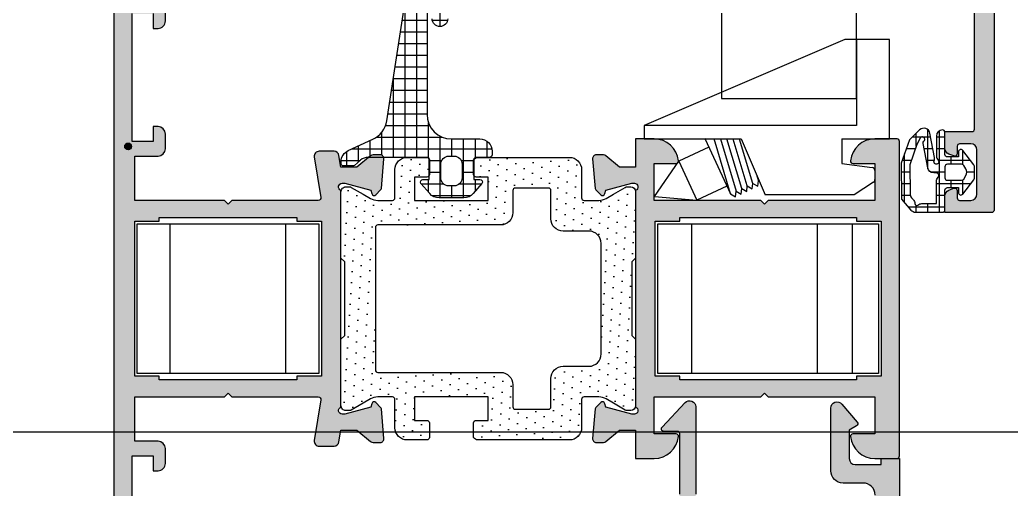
# Model space of a CAD drawing. Header units: inches. Extents: x 21 to 38546, y 13 to 15001.
# Drawn here: x 3337.73 to 3345.81, y 1371.62 to 1375.44 of the extents above; entities that cross this region are included whole.
import ezdxf

# ---------------------------------------------------------------- set-up
doc = ezdxf.new("R2010")
doc.units = ezdxf.units.IN
doc.header["$MEASUREMENT"] = 0
doc.set_wipeout_variables(frame=1)
for name, color, linetype, lineweight in [('Z_MİM_-KM-GLAZ', 8, 'Continuous', 25), ('Z_MİM_-KM-GLAZ-IDEN', 8, 'Continuous', 25), ('Z_MİM_aksesuar_k', 8, 'Continuous', 25), ('Z_MİM_fitiller_k', 8, 'Continuous', 25), ('Z_MİM_hatch_k', 8, 'Continuous', 25), ('Z_MİM_PROFIL', 8, 'Continuous', 25), ('Z_MİM_yazı_numara_k', 8, 'Continuous', 25)]:
    doc.layers.add(name, color=color, linetype=linetype, lineweight=lineweight)

# ---------------------------------------------------------------- blocks, each defined once
blk = doc.blocks.new('*U147')
blk.add_wipeout([(159.9999999999272, 5.000000000788674), (160.0000000001746, -36.50000000109577), (-5.820766091346741e-11, -36.500000001575984), (2.3283064365386963e-10, 5.000000000788674)])
at = {"layer": 'Z_MİM_fitiller_k'}
h = blk.add_hatch(dxfattribs=at)
h.set_pattern_fill('NET', color=256, scale=0.03, angle=-1.27e-14, style=0)
h.set_pattern_definition([(180, (113.319972989324, -112.988790811365), (0, 0.09525), []), (90, (113.319972989324, -112.988790811365), (0.09525, 0), [])])
h.paths.add_polyline_path([(76.26180241584079, -10.80798833752202, -0.9384669523126753), (76.28656220644478, -10.49560838893672), (76.63436021868837, -10.49560838893672, -1), (76.63436021868837, -10.62335605663398), (76.44442334499908, -10.64331922647694), (76.26928436370798, -10.62491137779002, 1.054490106068967), (76.26275807145285, -10.68436754134168), (76.44493617907864, -10.6654572355576, -0.0255410033868164), (76.46532903764164, -10.66441484741086), (77.4126516864053, -10.66441484741086, 0.4142135623730863), (77.6126516864053, -10.46441484741086), (77.6126516864053, -10.23460641512798, -0.4142135623728286), (77.7126516864053, -10.13460641512797), (77.74265168640994, -10.13460641512797, -0.4142135623746352), (77.76265168642857, -10.15460641512332), (77.76265168642857, -10.26460641510935, 0.3924137701569417), (77.78115312285954, -10.28455019379186, 0.0100572451269826), (77.7826516864239, -10.28560838871786), (77.90265168641926, -10.28560838871786, 0.0796367909168971), (77.90890268572836, -10.28460641512798), (77.94265168640995, -10.28460641512798), (77.94265168640995, -10.23355094194563, -0.6128139289239697), (77.97440800975309, -10.21737105129438), (78.05759794410552, -10.28842471637914, -0.219401871965335), (78.09265168640995, -10.36446407209301), (78.09265168640995, -10.56675270535203, -0.2194018750870747), (78.05759794319745, -10.64279206181096), (77.97440802388591, -10.71384571234381, -0.612813920725722), (77.94265170093858, -10.69766582138987), (77.94265170093858, -10.64661044511163), (77.90890293746487, -10.64661044511163, 0.07964012461228), (77.90265168641926, -10.64560838870389), (77.7826516864239, -10.64560838870389, 0.4142135623385485), (77.76265168642857, -10.66560838869924), (77.76265168642857, -11.01733961524593, 0.3178372451861038), (77.74265168640994, -11.04562388649361), (77.74265168640994, -11.10474689065164, 0.1754523787634222), (77.74960504804041, -11.12395242264179), (77.76265168642857, -11.13960838872158), (77.76265168642857, -11.14221097836422, 0.1754523787611168), (77.78582955846795, -11.2062294183314), (77.82801517493789, -11.25685215811396, -0.1754523787606751), (77.83265074935042, -11.2696558461074), (77.83265074935042, -11.34441484741552, -0.4142135623729288), (77.8126507493551, -11.36441484741085), (77.79782103452598, -11.36441484741085, -0.2933329153560253), (77.70690280230481, -11.3060546726702), (77.61582158863311, -11.10718393088468, 0.2523722057577324), (77.46436226411024, -10.99278396847808)])
h.paths.add_polyline_path([(77.81765168545535, -10.55261036274174), (77.92965169990202, -10.55261036274174, 0.4142128141114177), (77.9946516998927, -10.48761052880587), (77.9946516998927, -10.48761036275105), (77.99465181288542, -10.44360636803472, 0.4142137214709829), (77.92965181287144, -10.37860633274691), (77.81765179842478, -10.37860633274691, 0.4142128104179171), (77.7526517984341, -10.44360616586788), (77.75265168544136, -10.48761032745393, 0.4142137214664749)], flags=16)
at = {"layer": 'Z_MİM_hatch_k'}
h = blk.add_hatch(color=256, dxfattribs=at)
h.paths.add_polyline_path([(76.40265168641926, -8.555608388736488, 0.4142135623743853), (76.38265168640065, -8.535608388717861), (76.1626516864053, -8.535608388717861), (76.1626516864053, -8.335608388717866), (76.01265168640529, -8.335608388717866), (76.01265168640529, -8.535608388717861), (75.30641385779019, -8.491468524422144, -0.3960474615045025), (75.2126516864053, -8.391663266580197), (75.2126516864053, -7.745608388727177), (75.18265168640062, -7.715608388722515), (75.2126516864053, -7.685608388717867), (75.2126516864053, -7.03955351086484, -0.3960474615045866), (75.30641385779019, -6.939748253022897), (76.01265168640529, -6.895608388727175), (76.01265168640529, -7.095608388727177), (76.1626516864053, -7.095608388727177), (76.1626516864053, -6.895608388727175), (76.38265168640065, -6.895608388727175, 0.4142135623733866), (76.40265168641926, -6.875608388708548), (76.40265168641926, -6.306254410512393), (76.49025938085978, -6.217507426395656, -0.2005918409503813), (76.51872578064211, -6.205608388736492), (77.53265168640064, -6.205608388736492, -0.4142135623729704), (77.55265168641925, -6.22560838870855), (77.55265168641925, -6.445608388727179), (77.68940686510177, -6.445608388727179, 0.3129018860482702), (77.73624047456542, -6.413118757774697), (77.7513851301861, -6.372612536350843, 0.5233430778442651), (77.73265168640063, -6.345608388727177), (77.67265168641461, -6.345608388727177, -0.4142135623730534), (77.65265168641926, -6.325608388708553), (77.65265168641926, -6.235608388717863, -0.4142135623731284), (77.70265168641927, -6.185608388717867), (78.06265168640527, -6.185608388717867, -0.4142135623730951), (78.1126516864053, -6.235608388717863), (78.1126516864053, -6.325608388708553, -0.4142135623730533), (78.09265168640995, -6.345608388727177), (78.03265168640064, -6.345608388727177, 0.5233430778442015), (78.01391824261519, -6.372612536350843), (78.02906289823585, -6.413118757774697, 0.3129018860484408), (78.0758965076995, -6.445608388727179), (78.1876516864053, -6.445608388727179), (78.2126516864053, -6.445608388727179), (78.2126516864053, -6.065608388722521, 0.4142135623730533), (78.19265168640995, -6.045608388727173), (73.28265168640064, -6.045608388727173, 0.4142135623733615), (73.18265168640062, -6.145608388727175), (73.18265168640062, -8.705608388736492, 0.4142135623727209), (73.20265168641927, -8.72560838870855), (73.30265168641925, -8.72560838870855, 0.4142135623736778), (73.32265168641459, -8.705608388736492), (73.32265168641459, -8.675608388708554), (73.58265168640062, -8.675608388708554, -0.4142135623736778), (73.60265168641926, -8.69560838872718), (73.60265168641926, -8.985608388717864, -0.4142135623730533), (73.58265168640062, -9.00560838873649), (73.32265168641459, -9.00560838873649), (73.32265168641459, -8.935608388717867, 0.5773502691897316), (73.29265168640995, -8.918287880650368), (73.19265168640995, -8.976022907580829, 0.2679491924312232), (73.18265168640062, -8.993343415625034), (73.18265168640062, -9.045608388727176, 0.4142135623730453), (73.28265168640064, -9.145608388727174), (74.35265168641926, -9.145608388727174, 0.4142135623731117), (74.40265168641926, -9.095608388727172), (74.40265168641926, -9.03560838871786, 0.4142135623731117), (74.35265168641926, -8.985608388717864), (74.15265168641926, -8.985608388717864, -0.4142135623730951), (74.10265168641926, -8.935608388717867), (74.10265168641926, -8.76560838872252, -0.4142135623730951), (74.15265168641926, -8.715608388722515), (74.98265168640063, -8.715608388722515), (74.98265168640063, -9.38562388650758), (74.88960504803106, -9.497279852583645, 0.1754523787632294), (74.88265168640065, -9.516485384573803), (74.88265168640065, -9.575608388708543, 0.4400105308894401), (74.91526635870105, -9.60549422966001), (75.15546190777094, -9.58447984210366, 0.1763269807094836), (75.16786092853873, -9.57869808375986), (75.20690186958527, -9.539657142713311, 0.5731460964500097), (75.19792393647367, -9.506331313333119), (75.16976860106223, -9.49878711395582), (75.1126516864053, -9.28562388650758), (75.1126516864053, -8.72560838870855, -0.8430389970997245), (75.17093595765762, -8.715608388722515), (76.11436741516226, -8.715608388722515, -0.8430389971046679), (76.17265168641461, -8.72560838870855), (76.17265168641461, -9.28562388650758), (76.11553477175767, -9.49878711395582), (76.08737943634624, -9.506331313333119, 0.5731460964762374), (76.07840150323463, -9.539657142713311), (76.11744244428118, -9.57869808375986, 0.1763269807102946), (76.12984146504895, -9.58447984210366), (76.37003701411885, -9.60549422966001, 0.4400105308908727), (76.40265168641926, -9.575608388708543), (76.40265168641926, -9.516485384573803, 0.1754523787637969), (76.39569832478881, -9.497279852583645), (76.30265168641925, -9.38562388650758), (76.30265168641925, -8.715608388722515), (76.38265168640065, -8.715608388722515, 0.4142135623731784), (76.40265168641926, -8.69560838872718)])
h.paths.add_polyline_path([(73.32265168641459, -8.535608388717861), (73.32265168641459, -6.285608388717861), (73.50265168641927, -6.285608388717861), (73.50265168641927, -6.185608388717867), (76.26265168640529, -6.185608388717867), (76.26265168640529, -6.745608388727177), (75.0626516864053, -6.745608388727177), (75.01265168640529, -6.745608388727177), (75.01265168640529, -6.895608388727175), (75.0626516864053, -6.895608388727175), (75.0626516864053, -7.375608388708548), (75.01265168640529, -7.415608388722517), (75.01265168640529, -8.01560838872252), (75.0626516864053, -8.055608388736488), (75.0626516864053, -8.485608388717864, -0.4142135623730951), (75.01265168640529, -8.535608388717861), (74.15265168641926, -8.535608388717861, 0.4142135623730951), (73.94265168640995, -8.745608388727177), (73.94265168640995, -8.985608388717864, -0.4142135623732617), (73.92265168641461, -9.00560838873649), (73.74265168640994, -9.00560838873649), (73.74265168640994, -8.69560838872718, 0.4142135623732793), (73.58265168640062, -8.535608388717861)], flags=16)
h = blk.add_hatch(dxfattribs=at)
h.set_pattern_fill('NET', color=256, scale=0.03, angle=-1.27e-14, style=0)
h.set_pattern_definition([(360, (-10.12714538845468, -43.57952342764429), (0, 0.09525), []), (90, (-10.12714538845468, -43.57952342764429), (-0.09525, 0), [])])
h.paths.add_polyline_path([(77.7913583012647, -6.533999287687818, 1.871961859908048), (77.78522091390332, -6.501322674426829, -0.1962615682792798), (77.75022820330923, -6.515608388722518), (77.58894187392434, -6.515608388722518, -0.4142135623724289), (77.53894187392432, -6.465608388722522, -0.4142135623737612), (77.5589418739197, -6.445608388727179), (77.73894187392433, -6.445608388727179, 0.4142135623737612), (77.75894187391968, -6.425608388708552), (77.75894187391968, -6.335341389245932), (77.71892778741893, -6.335341389245932, -0.7159756942959973), (77.70672681221039, -6.299494111725707), (77.82867059890413, -6.205608388736492), (77.93921315105398, -6.205608388736492), (78.06115693774774, -6.299494111725707, -0.715975694295998), (78.04895596253918, -6.335341389245932), (78.00894187391968, -6.335341389245932), (78.00894187391968, -6.425608388708552, 0.4142135623727621), (78.02894187391502, -6.445608388727179), (78.18894187392434, -6.445608388727179, -0.4142135623729288), (78.20894187391968, -6.465608388722522), (78.20894187391968, -6.684838068463482, -0.2183144970098696), (78.19157253032317, -6.722722633417339), (78.10339773775777, -6.798669166375532), (77.81104179843096, -6.80115285660291), (77.61924426945626, -6.735111671222021), (77.53955238141351, -6.651487863950079, -0.5944865116576282), (77.56646751208463, -6.567862625188772), (77.76242813923163, -6.530845439761518, -0.1487263861875351)])
h.paths.add_polyline_path([(77.928941873915, -6.445608388727179, 0.4142135623732617), (77.94894187391039, -6.425608388708552), (77.94894187391039, -6.309824851808712, 0.2558587809012494), (77.9397152396501, -6.292974493025447), (77.9108752894099, -6.274535518793037, 0.2923544259045582), (77.85700846180552, -6.274535518373937), (77.8281685084221, -6.292974493840353, 0.2558587844402136), (77.8189418739057, -6.309824852786602), (77.8189418739057, -6.425608388708552, 0.4142135623732618), (77.83894187392434, -6.445608388727179)], flags=17)
h.paths.add_polyline_path([(77.95820779300993, -6.515608388722518), (78.13894187392434, -6.515608388722518), (78.13894187392434, -6.634135334241782, 0.1750448668951066), (78.15048023614798, -6.666083768011644, -0.6290754239420672), (78.1392098831362, -6.690666059080156, 0.1750456677946328), (78.1074725907878, -6.702773512482286), (78.07715149902505, -6.728889613553526), (77.82246656712377, -6.731053272263721), (77.658155770984, -6.674476527982967), (77.60637570944381, -6.647566154135033, -1.211390954126454), (77.63076197431656, -6.616778454092909, 0.2679491924333456), (77.64963766894068, -6.623389668228682), (77.84849891796475, -6.585824552040191, 0.3605289811329164), (77.88921799814561, -6.536693456723932), (77.88921799814561, -6.515608388722518, -0.6644946977351047), (77.92321508239256, -6.501322674426829, 0.1962615682794291)], flags=16)
h = blk.add_hatch(dxfattribs=at)
h.set_pattern_fill('DOTS', color=256, scale=0.05, angle=59.99999999999997, style=0)
h.set_pattern_definition([(59.99999999999997, (-392.9067510850844, -90.20843780953383), (-0.0488970164253898, 0.0740578832126949), [0, -0.079375])])
h.paths.add_polyline_path([(79.81863244852282, -9.049364832184857, 0.1316524975871452), (79.82265168641457, -9.034364832194171), (79.82265168641457, -9.005608388713213, 0.4142135623732619), (79.7826516864239, -8.965608388699238), (79.24265168640994, -8.965608388699238), (79.2126516864053, -8.995608388703891), (78.6126516864053, -8.995608388703891), (78.58265168642392, -8.965608388699238), (78.04265168640995, -8.965608388699238, 0.414213562373183), (78.00265168641927, -9.005608388713206), (78.00265168641927, -9.034364832194171, 0.1316524975877682), (78.00667092431105, -9.04936483218485), (78.06223716757957, -9.145608388703891), (78.09657473486149, -9.205082799868308, -0.1316524975876276), (78.1126516864053, -9.265082799877616), (78.1126516864053, -9.385608388717863, -0.4142135623730951), (78.09265168640995, -9.405608388713201), (77.8626516864053, -9.405608388713201, 0.4142135623730951), (77.76265168640529, -9.505608388713206), (77.76265168640529, -10.25005603721516, 0.2360679774991102), (77.7826516864239, -10.28560838871786), (77.90265168641926, -10.28560838871786, 0.4142135623733448), (77.92265168641461, -10.26560838869923), (77.92265168641461, -10.16560838869924), (78.1126516864053, -10.16560838869924), (78.1126516864053, -10.46560838869924), (78.1126516864053, -10.76560838869923), (77.92265168641461, -10.76560838869923), (77.92265168641461, -10.66560838869924, 0.4142135623731783), (77.90265168641926, -10.64560838870389), (77.7826516864239, -10.64560838870389, 0.4142135623730951), (77.76265168640529, -10.66560838869924), (77.76265168640529, -10.82560838870854, 0.4142135623731785), (77.8626516864053, -10.92560838870855), (78.09265168640995, -10.92560838870855, -0.4142135623728453), (78.1126516864053, -10.94560838870389), (78.1126516864053, -11.06613397754414, -0.1316524975872562), (78.09657473486149, -11.12613397753017), (78.06223716757957, -11.18560838871786), (78.00667092431105, -11.28185194523689, 0.1316524975874051), (78.00265168641927, -11.29685194525086), (78.00265168641927, -11.32560838870854, 0.4142135623731049), (78.04265168640995, -11.36560838869923), (78.58265168642392, -11.36560838869923), (78.6126516864053, -11.33560838871786), (79.2126516864053, -11.33560838871786), (79.24265168640994, -11.36560838869923), (79.7826516864239, -11.36560838869924, 0.4142135623733866), (79.82265168641457, -11.32560838870856), (79.82265168641457, -11.29685194525088, 0.1316524975877924), (79.81863244852282, -11.28185194523691), (79.76306620525429, -11.18560838871786), (79.72872863797238, -11.12613397753017, -0.1316524975878021), (79.7126516864053, -11.06613397754414), (79.7126516864053, -10.9456083887039, -0.4142135623730949), (79.73265168642392, -10.92560838870855), (79.9626516864053, -10.92560838870855, 0.4142135623731451), (80.06265168640529, -10.82560838870855), (80.06265168640529, -10.66560838869924, 0.4142135623730951), (80.04265168640995, -10.64560838870389), (79.92265168641461, -10.64560838870389, 0.4142135623735113), (79.90265168641926, -10.66560838869924), (79.90265168641926, -10.76560838869923), (79.7126516864053, -10.76560838869923), (79.7126516864053, -10.46560838869924), (79.7126516864053, -10.16560838869924), (79.90265168641926, -10.16560838869924), (79.90265168641926, -10.26560838869923, 0.4142135623733449), (79.92265168641461, -10.28560838871786), (80.04265168640995, -10.28560838871786, 0.236067977499421), (80.06265168640529, -10.25005603721516), (80.06265168640529, -9.505608388713213, 0.4142135623731618), (79.9626516864053, -9.405608388713201), (79.73265168642392, -9.405608388713201, -0.4142135623730118), (79.7126516864053, -9.38560838871787), (79.7126516864053, -9.265082799877616, -0.1316524975870652), (79.72872863797238, -9.205082799868308), (79.76306620525429, -9.145608388703891)])
h.paths.add_polyline_path([(79.3626516864053, -9.245608388703891, -0.4142135623730951), (79.4626516864053, -9.345608388703894), (79.4626516864053, -9.55560838871321, 0.4142135623731618), (79.5626516864053, -9.655608388713201), (79.79265168640995, -9.655608388713201, -0.4142135623734279), (79.8126516864053, -9.675608388708554), (79.8126516864053, -9.945608388703898, -0.4142135623734279), (79.79265168640995, -9.965608388699238), (79.6126516864053, -9.965608388699238, 0.4142135623731284), (79.51265168640529, -10.06560838869923), (79.51265168640529, -11.06560838869923, -0.4142135623734279), (79.49265168640994, -11.08560838871786), (78.33265168642392, -11.08560838871786, -0.4142135623731784), (78.3126516864053, -11.06560838869923), (78.3126516864053, -10.06560838869923, 0.4142135623731284), (78.2126516864053, -9.965608388699238), (78.03265168642392, -9.965608388699238, -0.4142135623732616), (78.01265168640529, -9.945608388703887), (78.01265168640529, -9.675608388708554, -0.4142135623734279), (78.03265168642392, -9.655608388713201), (78.26265168640529, -9.655608388713201, 0.4142135623731618), (78.3626516864053, -9.55560838871321), (78.3626516864053, -9.345608388703894, -0.4142135623730951), (78.4626516864053, -9.245608388703891)], flags=16)
at = {"layer": 'Z_MİM_PROFIL'}
h = blk.add_hatch(color=256, dxfattribs=at)
h.paths.add_polyline_path([(77.6326516864239, -6.815608388722521, 0.4142135623731785), (77.6126516864053, -6.835608388717864), (77.6126516864053, -7.016722950527088, 0.3819660112502642), (77.79042946420377, -7.215484548524599, 0.4472135954991093), (77.8126516864053, -7.195608388727179), (77.8126516864053, -7.015608388722518), (78.11264981228159, -7.015608388722518), (78.11264981228159, -7.885608388717862), (78.14264981228625, -7.915608388722517), (78.11264981228159, -7.945608388727179), (78.11264981228159, -8.815608388722524), (77.8126507493551, -8.815608388722524), (77.8126507493551, -8.635608388717863, 0.4472135954974505), (77.79042852713027, -8.615732228920438, 0.3819660112500243), (77.61265074935508, -8.814493826917953), (77.61265074935508, -8.965608388722515), (77.84265168640995, -8.965608388722515), (77.84265168640995, -9.095608388727172), (77.74960504804041, -9.207264354779968, 0.175452378762651), (77.74265168640994, -9.226469886770117), (77.74265168640994, -9.285592890951428, 0.440010530889581), (77.77526635871033, -9.315478731879608), (78.01546190775697, -9.294464344299977, 0.1763269807110063), (78.02786092852475, -9.288682585956172), (78.06690186959456, -9.249641644909623, 0.5731460966632538), (78.0579239364597, -9.21631581555272), (78.02976860107155, -9.208771616175412), (77.97265168641461, -8.995608388727177), (77.97265168641461, -8.97560838870855, -0.8430389969828521), (78.03093595766694, -8.965608388722515), (78.91265168640528, -8.965608388699238), (79.79436741516692, -8.965608388722522, -0.8430389969828516), (79.85265168641926, -8.97560838870855), (79.85265168641926, -8.995608388727177), (79.79553477176229, -9.20877161617542), (79.76737943637417, -9.21631581555272, 0.5731460966672729), (79.75840150323928, -9.24964164490963), (79.79744244430913, -9.28868258595618, 0.1763269807103754), (79.8098414650769, -9.29446434429998), (80.05003701412352, -9.315478731879608, 0.4400105308898346), (80.08265168642392, -9.285592890951435), (80.08265168642392, -9.226469886770117, 0.1754523787633537), (80.07569832479346, -9.207264354779968), (79.98265168642392, -9.09560838872718), (79.98265168642392, -8.965608388722522), (80.21265262347879, -8.965608388722522), (80.21265262347879, -8.814493826917953, 0.3819660112499838), (80.0348748457036, -8.615732228920441, 0.4472135954974931), (80.0126526234788, -8.63560838871787), (80.0126526234788, -8.815608388722524), (79.71265356055225, -8.815608388722524), (79.71265356055225, -7.945608388727179), (79.68265356054764, -7.915608388722517), (79.71265356055225, -7.885608388717862), (79.71265356055225, -7.015608388722518), (80.01265168642857, -7.015608388722518), (80.01265168642857, -7.195608388727179, 0.4472135954991093), (80.03487390863009, -7.215484548524599, 0.3819660112499467), (80.21265168642857, -7.016722950527088), (80.21265168642857, -6.835608388717864, 0.414213562371763), (80.19265168640995, -6.815608388722521), (78.91265168640528, -6.815608388722521)])
h.paths.add_polyline_path([(78.91265168640528, -6.965608388722522), (79.54265356053365, -6.965608388722522), (79.54265356053365, -7.165608388722517), (79.5726535605383, -7.165608388722517), (79.5726535605383, -8.605608388736492), (79.54265356053365, -8.605608388736492), (79.54265356053365, -8.80560838873649), (78.91265168640528, -8.80560838873649), (78.28264981230022, -8.80560838873649), (78.28264981230022, -8.605608388736483), (78.25264981229556, -8.605608388736483), (78.25264981229556, -7.165608388722517), (78.28264981230022, -7.165608388722517), (78.28264981230022, -6.965608388722522)], flags=16)
at = {"layer": 'Z_MİM_PROFIL', "ltscale": 10}
h = blk.add_hatch(color=256, dxfattribs=at)
edge = h.paths.add_edge_path()
edge.add_arc((80.50307923683954, -9.105608370832458), 0.5000000000239256, 69.99999999392914, 89.99999999393079)
edge.add_line((80.5030792368925, -8.605608370808532), (80.01265168642857, -8.605608370808532))
edge.add_arc((80.01265168642857, -8.625608370827157), 0.0200000000186265, 90, 179.9999999999949)
edge.add_line((79.99265168640994, -8.625608370827157), (79.99265168640994, -8.735602860247369))
edge.add_arc((79.97265168641825, -8.735602860253827), 0.0199999999916969, -133.17101756128523, 1.850321496021934e-08, ccw=False)
edge.add_line((79.95896812087156, -8.750189156342879), (79.75844277251743, -8.5620741110543))
edge.add_arc((79.79265168641017, -8.52560837082736), 0.0500000000001967, 90.0000000002442, 226.8289824203438, ccw=False)
edge.add_line((79.79265168640995, -8.47560837082716), (80.5030792368925, -8.47560837082716))
edge.add_arc((80.50307923689407, -9.10560837082765), 0.6300000000004893, 70.00000000014131, 90.00000000014347, ccw=False)
edge.add_line((80.71855192718796, -8.513602019731536), (82.19555067924082, -9.051185601532113))
edge.add_arc((82.21265168641199, -9.004200970476962), 0.0500000000165737, 250.0000000009442, 360.0000000009404)
edge.add_line((82.26265168642857, -9.004200970476141), (82.26265168642857, -7.034196888237836))
edge.add_arc((82.21265168642023, -7.034196888242336), 0.0500000000083389, 5.1560608e-09, 91.00000000515114)
edge.add_line((82.21177906609373, -6.984204503476263), (80.51090644377982, -7.013893345512093))
edge.add_arc((80.51265168442872, -7.113878115030116), 0.1000000000024744, 91.00000000293963, 180.0000000029358)
edge.add_line((80.41265168442624, -7.11387811503524), (80.41265168442624, -7.275608384121787))
edge.add_arc((80.31265168542741, -7.275608384121787), 0.0999999989988254, -90, 0, ccw=False)
edge.add_line((80.31265168542741, -7.375608383120613), (79.80265168641927, -7.375608383120613))
edge.add_arc((79.8026516864138, -7.325608383120091), 0.0500000000005212, 127.29284150722961, 270.0000000062695, ccw=False)
edge.add_line((79.7723572359304, -7.285830923800006), (79.91797407522098, -7.159697399383055))
edge.add_arc((79.93009185541558, -7.175608383128743), 0.0200000000150052, 30.426199219417185, 127.29284147941749, ccw=False)
edge.add_line((79.94733749920269, -7.165479820991513), (79.98265168642392, -7.22560838461073))
edge.add_line((79.98265168642392, -7.22560838461073), (80.21265168642857, -7.22560838461073))
edge.add_arc((80.21265168642854, -7.175608385122941), 0.0499999994877891, 270.0000000000163, 359.9999999999827)
edge.add_line((80.26265168591635, -7.175608385122956), (80.26265168591635, -6.965608387209122))
edge.add_line((80.26265168591635, -6.965608387209122), (80.21265168642857, -6.965608387209122))
edge.add_line((80.21265168642857, -6.965608387209122), (80.21265168642857, -6.815608388722521))
edge.add_line((80.21265168642857, -6.815608388722521), (82.41265168642856, -6.815608388722521))
edge.add_line((82.41265168642856, -6.815608388722521), (82.41265168642856, -10.11560838872252))
edge.add_line((82.41265168642856, -10.11560838872252), (82.1226516864146, -10.11560838872252))
edge.add_line((82.1226516864146, -10.11560838872252), (82.1226516864146, -10.00560838873649))
edge.add_line((82.1226516864146, -10.00560838873649), (81.82864673581204, -10.00560838873649))
edge.add_arc((81.82864673580853, -9.825608388733777), 0.180000000002714, 208.5718781434113, 270.0000000011218, ccw=False)
edge.add_arc((81.72765168641925, -9.880608388736494), 0.064999999996432, 28.571878145639175, 208.5718781456452, ccw=False)
edge.add_arc((81.82864673578285, -9.825608388709856), 0.0499999999987039, 208.5718781757648, 270.0000000334808)
edge.add_line((81.82864673581204, -9.875608388708557), (82.21265168642856, -9.875608388708557))
edge.add_arc((82.21265168642856, -9.825608388708554), 0.0500000000000007, 270.0000000000163, 360.000000000002)
edge.add_line((82.26265168642857, -9.825608388708554), (82.26265168642857, -9.24896185817348))
edge.add_arc((82.21265168641574, -9.248961858166455), 0.0500000000128296, 359.9999999919494, 429.9999999919476)
edge.add_line((82.22975269359301, -9.201977227117508), (80.67408930856034, -8.635762060435141))
at = {"layer": 'Z_MİM_PROFIL'}
h = blk.add_hatch(color=256, dxfattribs=at)
h.paths.add_polyline_path([(79.79436741516692, -11.36560838869924), (78.91265168640528, -11.36560838869923), (78.03093595766694, -11.36560838869923, -0.8430389971078458), (77.97265168641461, -11.3556083887132), (77.97265168641461, -11.33560838871786), (78.02976860107155, -11.12244516126962), (78.0579239364597, -11.11490096189232, 0.5731460966447334), (78.06690186959456, -11.08157513251213), (78.02786092852475, -11.04253419146558, 0.1763269807107753), (78.01546190775697, -11.03675243312177), (77.77526635871033, -11.01573804556543, 0.4400105308898908), (77.74265168640994, -11.04562388649361), (77.74265168640994, -11.10474689065164, 0.1754523787634017), (77.74960504804041, -11.12395242264179), (77.84265168640995, -11.23560838871786), (77.84265168640995, -11.36721678839681), (77.7463933707564, -11.38246260783785, 0.3689194771093498), (77.71265074935508, -11.421970141471), (77.71265074935508, -11.5434659565814, 0.4610063144275281), (77.75890812795842, -11.58297349019126), (78.08952112299156, -11.53060953600948, -0.461006314427708), (78.11264981228159, -11.55036330281442), (78.11264981228159, -12.25561026283691), (78.14264793816254, -12.28560838871786), (78.11264981228159, -12.31560651459881), (78.11264981228159, -13.04560838872717), (77.75265168641927, -13.04560838872717), (77.75265168641927, -12.85560838873648, 0.4142135623730949), (77.69265168640995, -12.79560838872717), (77.57265168641459, -12.79560838872717, 0.4142135623733172), (77.51265168640529, -12.85560838873648), (77.51265168640529, -12.89560838872717), (77.6326516864239, -12.89560838872717), (77.6326516864239, -13.06560838872252), (76.59265168640995, -13.06560838872252), (76.59265168640995, -12.89560838872717), (76.7126516864053, -12.89560838872717), (76.7126516864053, -12.85560838873648, 0.4142135623733172), (76.65265168641926, -12.79560838872717), (76.55265168641927, -12.79560838872717, 0.4142135623724292), (76.49265168640994, -12.85560838873648), (76.49265168640994, -13.05560838873649), (76.09265168640995, -13.05560838873649, -0.4142135623721794), (76.07265168641457, -13.03560838871786), (76.07265168641457, -12.76560838872251), (75.93589650770882, -12.76560838872251, 0.3129018860481769), (75.88906289824517, -12.79809801965172), (75.87391824262448, -12.83860424109885, 0.5233430778442544), (75.89265168640995, -12.86560838872252), (75.95265168641927, -12.86560838872252, -0.414213562372887), (75.9726516864146, -12.88560838871785), (75.9726516864146, -13.02560838870855, -0.4142135623731618), (75.92265168641461, -13.07560838870854), (75.56265168640527, -13.07560838870854, -0.4142135623730951), (75.51265168640529, -13.02560838870855), (75.51265168640529, -12.88560838871785, -0.4142135623730951), (75.53265168642392, -12.86560838872252), (75.59265168640995, -12.86560838872252, 0.5233430778443291), (75.6113851301954, -12.83860424109885), (75.5962404745747, -12.79809801965172, 0.3129018860480437), (75.54940686511108, -12.76560838872251), (75.4126516864053, -12.76560838872251), (75.4126516864053, -13.19560838872718, 0.4142135623730951), (75.43265168642392, -13.21560838872251), (82.39265168640995, -13.21560838872253, 0.4142135623722627), (82.41265168640528, -13.19560838872718), (82.41265168640528, -12.76560838872252), (82.27589650769949, -12.76560838872252, 0.3129018860483042), (82.22906289825914, -12.79809801965172), (82.21391824263846, -12.83860424109886, 0.5233430778443291), (82.23265168642392, -12.86560838872252), (82.29265168640995, -12.86560838872252, -0.4142135623722627), (82.3126516864053, -12.88560838871787), (82.3126516864053, -13.02560838870855, -0.4142135623730951), (82.26265168640528, -13.07560838870856), (81.90265168641928, -13.07560838870856, -0.4142135623731282), (81.85265168641926, -13.02560838870855), (81.85265168641926, -12.88560838871787, -0.4142135623744271), (81.87265168641459, -12.86560838872252), (81.93265168642392, -12.86560838872252, 0.5233430778433408), (81.95138513020937, -12.83860424109886), (81.9362404745887, -12.79809801965172, 0.3129018860482419), (81.88940686512504, -12.76560838872252), (81.75265168641926, -12.76560838872252), (81.75265168641926, -13.03560838871786, -0.4142135623730951), (81.73265168642394, -13.05560838873649), (81.33265168642392, -13.05560838873649), (81.33265168642392, -12.8556083887365, 0.414213562373095), (81.27265168641459, -12.79560838872717), (81.17265168641461, -12.79560838872717, 0.4142135623735391), (81.1126516864053, -12.8556083887365), (81.1126516864053, -12.89560838872717), (81.23265168642392, -12.89560838872717), (81.23265168642392, -13.06560838872252), (80.19265168640995, -13.06560838872252), (80.19265168640995, -12.89560838872717), (80.31265168640527, -12.89560838872717), (80.31265168640527, -12.8556083887365, 0.4142135623726512), (80.25265168641928, -12.79560838872717), (80.13265168642388, -12.79560838872717, 0.4142135623733723), (80.07265168641457, -12.8556083887365), (80.07265168641457, -13.04560838872717), (79.71265356052898, -13.04560838872717), (79.71265356052898, -12.31560651459882), (79.68265543467132, -12.28560838871786), (79.71265356052898, -12.25561026283691), (79.71265356052898, -11.55036330281442, -0.4610063144275047), (79.7357822498423, -11.53060953600949), (80.06639524487544, -11.58297349019128, 0.4610063144277004), (80.11265262347878, -11.5434659565814), (80.11265262347878, -11.421970141471, 0.3689194771094593), (80.07891000207745, -11.38246260783786), (79.98265168642392, -11.36721678839681), (79.98265168642392, -11.23560838871786), (80.07569832479346, -11.12395242264179, 0.175452378762938), (80.08265168642392, -11.10474689065164), (80.08265168642392, -11.04562388649361, 0.4400105308894535), (80.05003701412352, -11.01573804556543), (79.8098414650769, -11.03675243312179, 0.1763269807108412), (79.79744244428583, -11.04253419146559), (79.75840150323928, -11.08157513251214, 0.5731460966434648), (79.76737943637417, -11.11490096189233), (79.79553477176229, -11.12244516126962), (79.85265168641926, -11.33560838871787), (79.85265168641926, -11.3556083887132, -0.8430389971075625)])
h.paths.add_polyline_path([(79.54265356053365, -11.52560838870855), (79.54265356053365, -11.72560838870855), (79.5726535605383, -11.72560838870855), (79.5726535605383, -12.84560838872718), (79.54265356053365, -12.84560838872718), (79.54265356053365, -13.04560838872717), (78.91265168640528, -13.04560838872717), (78.28264981230022, -13.04560838872717), (78.28264981230022, -12.84560838872717), (78.25264981229556, -12.84560838872717), (78.25264981229556, -11.72560838870855), (78.28264981230022, -11.72560838870855), (78.28264981230022, -11.52560838870855), (78.91265168640528, -11.52560838870855)], flags=16)
at = {"layer": 'Z_MİM_yazı_numara_k'}
h = blk.add_hatch(dxfattribs=at)
h.set_pattern_fill('LINE', color=256, scale=0.0375, angle=44.99999999999999, style=0)
h.set_pattern_definition([(134.9999999999999, (2.222462335939035, -25.62785020333203), (0.0033145630368119, 0.0033145630368119), [])])
edge = h.paths.add_edge_path()
edge.add_arc((77.67330533167114, -13.10030903341399), 0.0271368228285661, 0, 360)
for p, q in [((76.80265168641927, -6.896336442838999), (76.80265168641927, -7.006336442848315)), ((77.61265168642856, -6.896336442838999), (76.80265168641927, -6.896336442838999)), ((76.80265168641927, -6.896336442838999), (76.80265168641927, -7.261336442829687)), ((77.61265168642856, -7.286336442829686), (77.61265168642856, -6.896336442838999)), ((77.8690497309086, -7.015608388722518), (77.94378039430593, -7.015608388722518)), ((77.81265168642858, -7.286336442829686), (77.84424880953738, -7.037459690590963)), ((77.96473290027352, -7.026970482200027), (78.06765168640995, -7.185089067278077)), ((76.80265168641927, -7.166336442857628), (77.50265168641927, -7.166336442857628)), ((77.50265168641927, -7.166336442857628), (77.50265168641927, -8.896336442839)), ((78.06765168640995, -7.185089067278077), (78.06765168640995, -7.910807165481727)), ((76.80265168641927, -7.261336442829687), (77.50265168641927, -8.896336442839)), ((77.61265168642856, -7.286336442829686), (77.81265168642858, -7.286336442829686)), ((77.61265168642856, -8.105608388736492), (78.06765168640995, -7.910807165481727)), ((77.91245172567432, -7.977253631853144), (77.95278865554137, -7.965153094336037)), ((77.95278865554137, -7.965153094336037), (77.9610669100075, -7.956439791481585)), ((77.9974147588131, -7.969419105073085), (77.95278865554137, -7.965153094336037)), ((77.97405980514594, -8.010402825755648), (77.9974147588131, -7.969419105073085)), ((77.97405980514594, -8.010402825755648), (77.6135966558824, -8.118536932046169)), ((77.99533095472725, -8.05565255722182), (77.61363799866518, -8.17015532055089)), ((78.01868590839439, -8.014668836515973), (77.97405980514594, -8.010402825755648)), ((77.99533095472725, -8.05565255722182), (78.01868590839439, -8.014668836515973)), ((78.03995705799898, -8.059918567958867), (77.99533095472725, -8.05565255722182)), ((78.01660210433181, -8.100902288641429), (78.03995705799898, -8.059918567958867)), ((78.01660210433181, -8.100902288641429), (77.61265168642856, -8.22208199177554)), ((77.61265168642856, -8.896336442839), (77.61265168642856, -8.105608388736492)), ((77.61265168642856, -8.273712782563287), (78.03787325391309, -8.146152020061038)), ((78.06122820760356, -8.105168299378477), (78.01660210433181, -8.100902288641429)), ((78.03787325391309, -8.146152020061038), (78.06122820760356, -8.105168299378477)), ((78.08249935718484, -8.150418030821363), (78.03787325391309, -8.146152020061038)), ((78.0591444035177, -8.191401751527211), (78.08249935718484, -8.150418030821363)), ((78.0591444035177, -8.191401751527211), (77.61265168642856, -8.325343573351034)), ((77.61569703546121, -8.399859017554318), (78.0591444035177, -8.191401751527211)), ((77.99579477951627, -8.221181360959655), (78.11065898732048, -8.465529910686072)), ((77.61265168642856, -8.393380701659822), (77.61569703546121, -8.399859017554318)), ((77.67904665946261, -8.370079408121876), (77.7939108672901, -8.614427957871571)), ((77.7939108672901, -8.614427957871571), (78.11065898732048, -8.465529910686072)), ((78.07991182488621, -8.811477322877963), (78.11065898732048, -8.465529910686072)), ((78.07991182488621, -8.811477322877963), (77.7939108672901, -8.614427957871571)), ((77.50265168641927, -8.896336442839), (77.61265168642856, -8.896336442839))]:
    blk.add_line(p, q)
for points in [[(79.7826516864239, -8.965608388699238, -0.4142135623732619), (79.82265168643791, -9.005608388713213), (79.82265168643791, -9.034364832194171, -0.1316524975871452), (79.81863244854611, -9.049364832184857), (79.76306620527757, -9.145608388727183), (79.72872863797238, -9.205082799868308, 0.1316524975870652), (79.71265168642857, -9.265082799877616), (79.71265168642857, -9.38560838871787, 0.4142135623730118), (79.73265168642392, -9.405608388713201), (79.96265168642857, -9.405608388713201, -0.4142135623731618), (80.06265168642858, -9.505608388713213), (80.06265168642858, -10.25005603721516, -0.2360679774994211), (80.04265168643325, -10.28560838871786), (79.92265168643789, -10.28560838871786, -0.4142135623733449), (79.90265168641926, -10.26560838869923), (79.90265168641926, -10.16560838869924), (79.71265168642857, -10.16560838869924), (79.71265168642857, -10.46560838869924), (79.71265168642857, -10.76560838869923), (79.90265168641926, -10.76560838869923), (79.90265168641926, -10.66560838869924, -0.4142135623735113), (79.92265168643789, -10.64560838872718), (80.04265168643325, -10.64560838872718, -0.4142135623730951), (80.06265168642858, -10.66560838869924), (80.06265168642858, -10.82560838870855, -0.4142135623731449), (79.96265168642857, -10.92560838870855), (79.73265168642392, -10.92560838870855, 0.414213562373095), (79.71265168642857, -10.94560838872718), (79.71265168642857, -11.06613397754414, 0.1316524975878021), (79.72872863797238, -11.12613397753017), (79.76306620527757, -11.18560838871786), (79.81863244854611, -11.28185194526018, -0.1316524975877924), (79.82265168643791, -11.29685194525088), (79.82265168643791, -11.32560838870856, -0.4142135623733866), (79.7826516864239, -11.36560838869924), (79.24265168643323, -11.36560838869923), (79.21265168642857, -11.33560838871786), (78.61265168642858, -11.33560838871786), (78.58265168642392, -11.36560838869923), (78.04265168643325, -11.36560838869923, -0.4142135623731049), (78.00265168641927, -11.32560838870854), (78.00265168641927, -11.29685194525086, -0.1316524975874051), (78.00667092431105, -11.28185194526018), (78.06223716757957, -11.18560838871786), (78.09657473488477, -11.12613397753017, 0.1316524975872562), (78.11265168642858, -11.06613397754414), (78.11265168642858, -10.94560838872718, 0.4142135623728453), (78.09265168643324, -10.92560838870855), (77.86265168642858, -10.92560838870855, -0.4142135623731784), (77.76265168642857, -10.82560838870854), (77.76265168642857, -10.66560838869924, -0.4142135623730951), (77.7826516864239, -10.64560838872717), (77.90265168641926, -10.64560838872717, -0.4142135623731783), (77.92265168643789, -10.66560838869924), (77.92265168643789, -10.76560838869923), (78.11265168642858, -10.76560838869923), (78.11265168642858, -10.46560838869924), (78.11265168642858, -10.16560838869924), (77.92265168643789, -10.16560838869924), (77.92265168643789, -10.26560838869923, -0.4142135623733447), (77.90265168641926, -10.28560838871786), (77.7826516864239, -10.28560838871786, -0.2360679774991102), (77.76265168642857, -10.25005603721516), (77.76265168642857, -9.505608388713206, -0.4142135623730951), (77.86265168642858, -9.405608388713201), (78.09265168643324, -9.405608388713201, 0.4142135623730951), (78.11265168642858, -9.385608388717863), (78.11265168642858, -9.265082799877616, 0.1316524975876276), (78.09657473488477, -9.205082799868308), (78.06223716757957, -9.145608388727174), (78.00667092431105, -9.04936483218485, -0.1316524975877682), (78.00265168641927, -9.034364832194171), (78.00265168641927, -9.005608388713206, -0.4142135623731831), (78.04265168643325, -8.965608388699238), (78.58265168642392, -8.965608388699238), (78.61265168642858, -8.995608388727177), (79.21265168642857, -8.995608388727177), (79.24265168643323, -8.965608388699238)], [(79.56265168642858, -9.655608388713201, -0.4142135623731618), (79.46265168642857, -9.55560838871321), (79.46265168642857, -9.345608388727172, 0.4142135623730951), (79.36265168642858, -9.245608388727176), (78.46265168642857, -9.245608388727176, 0.4142135623730951), (78.36265168642856, -9.345608388727172), (78.36265168642856, -9.55560838871321, -0.4142135623731618), (78.26265168642857, -9.655608388713201), (78.03265168642392, -9.655608388713201, 0.4142135623734279), (78.01265168642854, -9.675608388708554), (78.01265168642854, -9.94560838872718, 0.4142135623732616), (78.03265168642392, -9.965608388699238), (78.21265168642857, -9.965608388699238, -0.4142135623731284), (78.31265168642858, -10.06560838869923), (78.31265168642858, -11.06560838869923, 0.4142135623731784), (78.33265168642392, -11.08560838871786), (79.49265168643323, -11.08560838871786, 0.4142135623734279), (79.51265168642857, -11.06560838869923), (79.51265168642857, -10.06560838869923, -0.4142135623731284), (79.61265168642856, -9.965608388699238), (79.79265168643325, -9.965608388699238, 0.4142135623734279), (79.81265168642858, -9.94560838872718), (79.81265168642858, -9.675608388708554, 0.4142135623734279), (79.79265168643325, -9.655608388713201)]]:
    blk.add_lwpolyline(points, format="xyb", close=True)
for centre, start, end in [((77.8690497309086, -7.040608388722517), 90.00000000000006, 172.764499447231), ((77.94378039430593, -7.040608388722517), 33.05995012258448, 90.00000000000006)]:
    blk.add_arc(centre, 0.025, start, end)
at = {"layer": 'Z_MİM_-KM-GLAZ-IDEN', "ltscale": 1.5}
blk.add_line((80.00000000004366, 8.521837087241577), (80.00000000005821, -88.5218371002203), dxfattribs=at)
at = {"layer": 'Z_MİM_aksesuar_k'}
blk.add_lwpolyline([(78.30264981229556, -11.54560838872717), (79.5226535605383, -11.54560838872717), (79.5226535605383, -13.02560838870855), (78.30264981229556, -13.02560838870855)], close=True, dxfattribs=at)
at = {"layer": 'Z_MİM_fitiller_k'}
blk.add_line((77.61265168642856, -6.896336442838999), (76.83265168642392, -6.896336442838999), dxfattribs=at)
for points in [[(78.00894187391968, -6.425608388708552), (78.00894187391968, -6.335341389245932), (78.04895596253918, -6.335341389245932, 0.715975694295998), (78.06115693774774, -6.299494111725707), (77.94460692856228, -6.209761111160388, 0.1655176740834616), (77.93240595342358, -6.205608388736492), (77.83547779653453, -6.205608388736492, 0.1655176740834594), (77.82327682139585, -6.209761111160388), (77.70672681221039, -6.299494111725707, 0.7159756942959975), (77.71892778741893, -6.335341389245932), (77.75894187391968, -6.335341389245932), (77.75894187391968, -6.425608388708552, -0.414213562373761), (77.73894187392433, -6.445608388727179), (77.5589418739197, -6.445608388727179, 0.4142135623730951), (77.53894187392432, -6.465608388722522, 0.4142135623726955), (77.58894187392434, -6.515608388722518), (77.75022820330923, -6.515608388722518, 0.1962615682792799), (77.78522091390332, -6.501322674426829, -1.871961859898709), (77.7913583012647, -6.533999287687818, 0.1480780811280966), (77.76255283124046, -6.530822049106119, 0.0006343350210416), (77.76242813923163, -6.530845439761518), (77.56646751208463, -6.567862625188772, 0.5944865116576282), (77.53955238141351, -6.651487863950079), (77.61924426945626, -6.735111671222021), (77.81104179843096, -6.80115285660291), (78.10339773775777, -6.798669166375532), (78.19157253032317, -6.722722633417339, 0.2183144970098696), (78.20894187391968, -6.684838068463482), (78.20894187391968, -6.465608388722522, 0.4142135623729287), (78.18894187392434, -6.445608388727179), (78.02894187391502, -6.445608388727179, -0.4142135623727621)], [(77.9108752894099, -6.274535518793037, 0.2923544271904933), (77.85700846159595, -6.274535518513637), (77.8281685084221, -6.292974493840353, 0.2558587844405164), (77.8189418739057, -6.309824852786602), (77.8189418739057, -6.425608388708552, 0.4142135623735947), (77.83894187392434, -6.445608388727179), (77.928941873915, -6.445608388727179, 0.4142135623729287), (77.94894187391039, -6.425608388708552), (77.94894187391039, -6.309824851808712, 0.2558587826855968), (77.9397152395337, -6.292974492955599)], [(77.60637570944381, -6.647566154135033), (77.658155770984, -6.674476527982967), (77.82246656712377, -6.731053272263721), (78.05882894197711, -6.729045271595587, 0.1774617136563931), (78.09103484206133, -6.716931640777382), (78.1074725907878, -6.702773512482286, -0.1750456677981247), (78.1392098831362, -6.690666059080156, 0.6298062520605755), (78.15046014274701, -6.666059630365687, -0.0005234067189328), (78.15048023477429, -6.666083766358553, -0.1750448558318803), (78.13894187392434, -6.634135334241782), (78.13894187392434, -6.515608388722518), (77.95820779300993, -6.515608388722518, -0.1962615682788122), (77.92321508239256, -6.501322674426829, 0.664494697737288), (77.88921799814561, -6.515608388722518), (77.88921799814561, -6.536693456723932, -0.3605289811329165), (77.84849891796475, -6.585824552040191), (77.64963766894068, -6.623389668228682, -0.267949192432615), (77.63076197431656, -6.616778454092909, 1.211390954128811)], [(77.9946516998927, -10.48761036275105), (77.9946516998927, -10.48761052880587, -0.4142128141114177), (77.92965169990202, -10.55261036274174), (77.81765168545535, -10.55261036274174, -0.4142137214664749), (77.75265168544136, -10.48761032745393), (77.7526517984341, -10.44360616586788, -0.4142128104179171), (77.81765179842478, -10.37860633274691), (77.92965181287144, -10.37860633274691, -0.4142137214709829), (77.99465181288542, -10.44360636803472)]]:
    blk.add_lwpolyline(points, format="xyb", close=True, dxfattribs=at)
blk.add_lwpolyline([(77.2826516864239, -8.265608388699237), (77.2826516864239, -7.16560838869924), (76.3826516864239, -7.16560838869924), (76.3826516864239, -8.265608388699237)], close=True, dxfattribs=at)
for points in [[(76.46532903764164, -10.66441484741086), (77.4126516864053, -10.66441484741086, 0.4142135623730862), (77.6126516864053, -10.46441484741086), (77.6126516864053, -10.23460641512798, -0.4142135623732617), (77.7126516864053, -10.13460641512797), (77.74265168640994, -10.13460641512797, -0.4142135623746352), (77.76265168642857, -10.15460641512332), (77.76265168642857, -10.26460641510935, 0.4142135623670599), (77.7826516864239, -10.28460641512798), (77.94265168640995, -10.28460641512798), (77.94265168640995, -10.23355094194563, -0.6128139289245375), (77.97440800975309, -10.21737105129438), (78.05759794410552, -10.28842471637914, -0.2194018719653053), (78.09265168640995, -10.36446407209301), (78.09265168640995, -10.56675270535203, -0.2194018750870244), (78.05759794319745, -10.64279206181096), (77.97440802388591, -10.71384571234381, -0.6128139207257216), (77.94265170093858, -10.69766582138987), (77.94265170093858, -10.64661044511163), (77.7826516864239, -10.64661044511163, 0.4142135623731368), (77.76265168642857, -10.66661044513026), (77.76265168642857, -11.14221097836422, 0.1754523787611913), (77.78582955846795, -11.2062294183314), (77.82801517493789, -11.25685215811396, -0.1754523787614075), (77.83265074935042, -11.2696558461074), (77.83265074935042, -11.34441484741552, -0.4142135623730951), (77.8126507493551, -11.36441484741085), (77.79782103452598, -11.36441484741085, -0.2933329153560253), (77.70690280230481, -11.3060546726702), (77.61582158863311, -11.10718393088468, 0.2523722057577118), (77.46436226411024, -10.99278396847808), (76.26180241584079, -10.80798833752202, -0.9384669523134814)], [(76.63436021868837, -10.49560838893672, -0.9999999999999998), (76.63436021868837, -10.62335605663398)]]:
    blk.add_lwpolyline(points, format="xyb", dxfattribs=at)
at = {"layer": 'Z_MİM_hatch_k'}
blk.add_lwpolyline([(73.28265168640064, -6.045608388727173), (78.19265168640995, -6.045608388727173, -0.4142135623730534), (78.2126516864053, -6.065608388722521), (78.2126516864053, -6.445608388727179), (78.0758965076995, -6.445608388727179, -0.3129018860482676), (78.02906289823585, -6.413118757774697), (78.01391824261519, -6.372612536350843, -0.5233430778442015), (78.03265168640064, -6.345608388727177), (78.09265168640995, -6.345608388727177, 0.4142135623730534), (78.1126516864053, -6.325608388708553), (78.1126516864053, -6.235608388717863, 0.4142135623730951), (78.06265168640527, -6.185608388717867), (77.70265168641927, -6.185608388717867, 0.4142135623731284), (77.65265168641926, -6.235608388717863), (77.65265168641926, -6.325608388708553, 0.4142135623730534), (77.67265168641461, -6.345608388727177), (77.73265168640063, -6.345608388727177, -0.5233430778442651), (77.7513851301861, -6.372612536350843), (77.73624047456542, -6.413118757774697, -0.3129018860482702), (77.68940686510177, -6.445608388727179), (77.55265168641925, -6.445608388727179), (77.55265168641925, -6.22560838870855, 0.4142135623729704), (77.53265168640064, -6.205608388736492), (76.51872578064211, -6.205608388736492, 0.2005918409503813)], format="xyb", dxfattribs=at)
at = {"layer": 'Z_MİM_PROFIL'}
blk.add_lwpolyline([(77.6126516864053, -7.016722950527088, 0.3819660112502643), (77.79042946420377, -7.215484548524599, 0.4472135954991094), (77.8126516864053, -7.195608388727179), (77.8126516864053, -7.015608388722518), (78.11264981228159, -7.015608388722518), (78.11264981228159, -7.885608388717862), (78.14264981228625, -7.915608388722517), (78.11264981228159, -7.945608388727179), (78.11264981228159, -8.815608388722524), (77.8126507493551, -8.815608388722524), (77.8126507493551, -8.635608388717863, 0.4472135954974505), (77.79042852713027, -8.615732228920438, 0.3819660112500162), (77.61265074935508, -8.814493826917953), (77.61265074935508, -8.965608388722515), (77.84265168640995, -8.965608388722515), (77.84265168640995, -9.095608388727172), (77.74960504804041, -9.207264354779968, 0.175452378762651), (77.74265168640994, -9.226469886770117), (77.74265168640994, -9.285592890951428, 0.4400105308895811), (77.77526635871033, -9.315478731879608), (78.01546190775697, -9.294464344299977, 0.1763269807109569), (78.02786092852475, -9.288682585956172), (78.06690186959456, -9.249641644909623, 0.5731460966485667), (78.0579239364597, -9.21631581555272), (78.02976860107155, -9.208771616175412), (77.97265168641461, -8.995608388727177), (77.97265168641461, -8.97560838870855, -0.8430389969828516), (78.03093595766694, -8.965608388722515), (78.91265168640528, -8.965608388699238), (79.79436741516692, -8.965608388722522, -0.8430389969828516), (79.85265168641926, -8.97560838870855), (79.85265168641926, -8.995608388727177), (79.79553477176229, -9.20877161617542), (79.76737943637417, -9.21631581555272, 0.5731460966483019), (79.75840150323928, -9.24964164490963), (79.79744244430913, -9.28868258595618, 0.1763269807109572), (79.8098414650769, -9.29446434429998), (80.05003701412352, -9.315478731879608, 0.4400105308898066), (80.08265168642392, -9.285592890951435), (80.08265168642392, -9.226469886770117, 0.1754523787626507), (80.07569832479346, -9.207264354779968), (79.98265168642392, -9.09560838872718), (79.98265168642392, -8.965608388722522), (80.21265262347879, -8.965608388722522), (80.21265262347879, -8.814493826917953, 0.3819660112499838), (80.0348748457036, -8.615732228920441, 0.4472135954974504), (80.0126526234788, -8.63560838871787), (80.0126526234788, -8.815608388722524), (79.71265356055225, -8.815608388722524), (79.71265356055225, -7.945608388727179), (79.68265356054764, -7.915608388722517), (79.71265356055225, -7.885608388717862), (79.71265356055225, -7.015608388722518), (80.01265168642857, -7.015608388722518), (80.01265168642857, -7.195608388727179, 0.4472135954991094), (80.03487390863009, -7.215484548524599, 0.3819660112502643), (80.21265168642857, -7.016722950527088), (80.21265168642857, -6.835608388717864, 0.4142135623730951), (80.19265168640995, -6.815608388722521), (78.91265168640528, -6.815608388722521), (77.6326516864239, -6.815608388722521, 0.4142135623729287), (77.6126516864053, -6.835608388717864)], format="xyb", close=True, dxfattribs=at)
for points in [[(80.5030792368925, -8.605608370808532), (80.01265168642857, -8.605608370808532, 0.4142135623730951), (79.99265168640994, -8.625608370827157), (79.99265168640994, -8.735602860247369, -0.656696211984229), (79.95896812087156, -8.750189156342879), (79.75844277251743, -8.5620741110543, -0.6797841798327106), (79.79265168640995, -8.47560837082716), (80.5030792368925, -8.47560837082716, -0.0874886635259336)], [(80.51090644377982, -7.013893345512093, 0.4091108014277075), (80.41265168442624, -7.11387811503524), (80.41265168442624, -7.275608384121787, -0.4142135623730951), (80.31265168542741, -7.375608383120613), (79.80265168641927, -7.375608383120613, -0.7179588059503736), (79.7723572359304, -7.285830923800006), (79.7723572359304, -7.285830923800006), (79.91797407522098, -7.159697399383055, -0.4497673780624021), (79.94733749920269, -7.165479820991513), (79.98265168642392, -7.22560838461073), (80.21265168642857, -7.22560838461073, 0.4142135623729619), (80.26265168591635, -7.175608385122956), (80.26265168591635, -6.965608387209122), (80.21265168642857, -6.965608387209122), (80.21265168642857, -6.815608388722521), (82.41265168642856, -6.815608388722521)], [(81.23265168642392, -13.06560838872252), (80.19265168640995, -13.06560838872252), (80.19265168640995, -12.89560838872717), (80.31265168640527, -12.89560838872717), (80.31265168640527, -12.8556083887365, 0.4142135623730951), (80.25265168641928, -12.79560838872717), (80.13265168642388, -12.79560838872717, 0.4142135623730949), (80.07265168641457, -12.8556083887365), (80.07265168641457, -13.04560838872717), (79.71265356052898, -13.04560838872717), (79.71265356052898, -12.31560651459882), (79.68265543467132, -12.28560838871786), (79.71265356052898, -12.25561026283691), (79.71265356052898, -11.55036330281442, -0.4610063144275476), (79.7357822498423, -11.53060953600949), (80.06639524487544, -11.58297349019128, 0.4610063144275496), (80.11265262347878, -11.5434659565814), (80.11265262347878, -11.421970141471, 0.3689194771094391), (80.07891000207745, -11.38246260783786), (79.98265168642392, -11.36721678839681), (79.98265168642392, -11.23560838871786), (80.07569832479346, -11.12395242264179, 0.1754523787632309), (80.08265168642392, -11.10474689065164), (80.08265168642392, -11.04562388649361, 0.4400105308899191), (80.05003701412352, -11.01573804556543), (79.8098414650769, -11.03675243312179, 0.1763269807107753), (79.79744244428583, -11.04253419146559), (79.75840150323928, -11.08157513251214, 0.573146096642626), (79.76737943637417, -11.11490096189233), (79.79553477176229, -11.12244516126962), (79.85265168641926, -11.33560838871787), (79.85265168641926, -11.3556083887132, -0.8430389971075621), (79.79436741516692, -11.36560838869924), (78.91265168640528, -11.36560838869923), (78.03093595766694, -11.36560838869923, -0.8430389971075622), (77.97265168641461, -11.3556083887132), (77.97265168641461, -11.33560838871786), (78.02976860107155, -11.12244516126962), (78.0579239364597, -11.11490096189232, 0.5731460966426258), (78.06690186959456, -11.08157513251213), (78.02786092852475, -11.04253419146558, 0.1763269807107753), (78.01546190775697, -11.03675243312177), (77.77526635871033, -11.01573804556543, 0.4400105308899191), (77.74265168640994, -11.04562388649361), (77.74265168640994, -11.10474689065164, 0.1754523787632308), (77.74960504804041, -11.12395242264179), (77.84265168640995, -11.23560838871786), (77.84265168640995, -11.36721678839681), (77.7463933707564, -11.38246260783785, 0.3689194771094508), (77.71265074935508, -11.421970141471), (77.71265074935508, -11.5434659565814, 0.4610063144275496), (77.75890812795842, -11.58297349019126), (78.08952112299156, -11.53060953600948, -0.4610063144274064), (78.11264981228159, -11.55036330281442), (78.11264981228159, -12.25561026283691), (78.14264793816254, -12.28560838871786), (78.11264981228159, -12.31560651459881), (78.11264981228159, -13.04560838872717), (77.75265168641927, -13.04560838872717), (77.75265168641927, -12.85560838873648, 0.4142135623730949), (77.69265168640995, -12.79560838872717), (77.57265168641459, -12.79560838872717, 0.4142135623730951), (77.51265168640529, -12.85560838873648), (77.51265168640529, -12.89560838872717), (77.6326516864239, -12.89560838872717), (77.6326516864239, -13.06560838872252), (76.59265168640995, -13.06560838872252)], [(76.59265168640995, -12.89560838872717), (76.7126516864053, -12.89560838872717), (76.7126516864053, -12.85560838873648, 0.4142135623735391), (76.65265168641926, -12.79560838872717), (76.55265168641927, -12.79560838872717, 0.4142135623726511)], [(75.43265168642392, -13.21560838872251), (82.39265168640995, -13.21560838872253, 0.4142135623730951)]]:
    blk.add_lwpolyline(points, format="xyb", dxfattribs=at)
for points in [[(78.28264981230022, -8.605608388736483), (78.25264981229556, -8.605608388736483), (78.25264981229556, -7.165608388722517), (78.28264981230022, -7.165608388722517), (78.28264981230022, -6.965608388722522), (78.91265168640528, -6.965608388722522), (79.54265356053365, -6.965608388722522), (79.54265356053365, -7.165608388722517), (79.5726535605383, -7.165608388722517), (79.5726535605383, -8.605608388736492), (79.54265356053365, -8.605608388736492), (79.54265356053365, -8.80560838873649), (78.91265168640528, -8.80560838873649), (78.28264981230022, -8.80560838873649)], [(78.28264981230022, -11.52560838870855), (78.91265168640528, -11.52560838870855), (79.54265356053365, -11.52560838870855), (79.54265356053365, -11.72560838870855), (79.5726535605383, -11.72560838870855), (79.5726535605383, -12.84560838872718), (79.54265356053365, -12.84560838872718), (79.54265356053365, -13.04560838872717), (78.91265168640528, -13.04560838872717), (78.28264981230022, -13.04560838872717), (78.28264981230022, -12.84560838872717), (78.25264981229556, -12.84560838872717), (78.25264981229556, -11.72560838870855), (78.28264981230022, -11.72560838870855)]]:
    blk.add_lwpolyline(points, close=True, dxfattribs=at)
at = {"layer": 'Z_MİM_yazı_numara_k'}
for p, q in [((79.5226535605383, -7.198367767875659), (78.30264981229556, -7.198367767875659)), ((79.5226535605383, -7.482629411529392), (78.30264981229556, -7.482629411529392)), ((79.5226535605383, -8.507629411529392), (78.30264981229556, -8.507629411529392)), ((79.5226535605383, -11.81388283292914), (78.30264981229556, -11.81388283292914)), ((79.5226535605383, -12.75733394450658), (78.30264981229556, -12.75733394450658))]:
    blk.add_line(p, q, dxfattribs=at)
blk.add_lwpolyline([(78.30264981229556, -6.985608388717863), (79.5226535605383, -6.985608388717863), (79.5226535605383, -8.785608388717861), (78.30264981229556, -8.785608388717861)], close=True, dxfattribs=at)
blk.add_circle((77.67330533167114, -13.10030903341399), 0.0271368228285661, dxfattribs=at)

msp = doc.modelspace()

# ---------------------------------------------------------------- block references
at = {"layer": 'Z_MİM_-KM-GLAZ', "ltscale": 1.5, "rotation": 270}
msp.add_blockref('*U147', (3351.714049533236, 1452.083095432617), dxfattribs=at)

doc.saveas('drawing.dxf')
